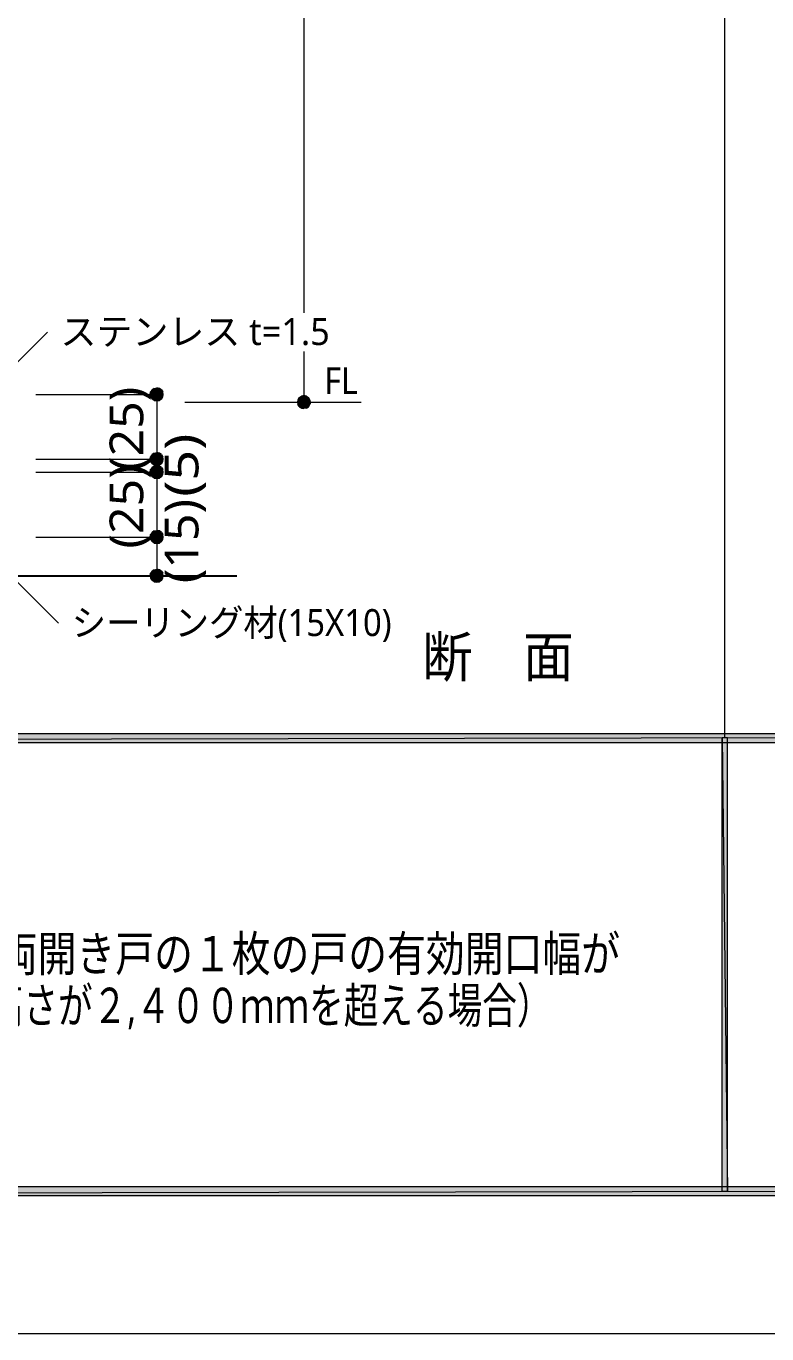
# Model space of a CAD drawing. Header units: millimetres. Extents: x 0 to 420, y 0 to 297.
# Drawn here: x 156.3 to 213.4, y 0 to 100.9 of the extents above; entities that cross this region are included whole.
import ezdxf
from ezdxf.enums import TextEntityAlignment as Align

# ---------------------------------------------------------------- set-up
doc = ezdxf.new("R2010")
doc.units = ezdxf.units.MM
doc.styles.add('kst32b', font='NotoSansJP-Variable.ttf')

msp = doc.modelspace()

# ---------------------------------------------------------------- hatches: boundary and pattern name
h = msp.add_hatch(color=7)
h.paths.add_polyline_path([(165.97, 72.86), (165.86, 72.69), (166.33, 72.5), (165.97, 72.86)])
h.paths.add_polyline_path([(165.86, 72.69), (166.33, 72.5), (165.82, 72.5), (165.86, 72.69)])
h.paths.add_polyline_path([(166.33, 72.5), (165.82, 72.5), (165.86, 72.31), (166.33, 72.5)])
h = msp.add_hatch(color=7)
h.paths.add_polyline_path([(166.54, 72.96), (166.33, 73), (166.33, 72.5), (166.54, 72.96)])
h.paths.add_polyline_path([(166.33, 73), (166.33, 72.5), (166.14, 72.96), (166.33, 73)])
h.paths.add_polyline_path([(166.33, 72.5), (166.14, 72.96), (165.97, 72.86), (166.33, 72.5)])
h = msp.add_hatch(color=7)
h.paths.add_polyline_path([(166.84, 72.5), (166.81, 72.69), (166.33, 72.5), (166.84, 72.5)])
h.paths.add_polyline_path([(166.81, 72.69), (166.33, 72.5), (166.69, 72.86), (166.81, 72.69)])
h.paths.add_polyline_path([(166.33, 72.5), (166.69, 72.86), (166.54, 72.96), (166.33, 72.5)])
h = msp.add_hatch(color=7)
h.paths.add_polyline_path([(165.86, 72.31), (165.97, 72.14), (166.33, 72.5), (165.86, 72.31)])
h.paths.add_polyline_path([(165.97, 72.14), (166.33, 72.5), (166.14, 72.03), (165.97, 72.14)])
h.paths.add_polyline_path([(166.33, 72.5), (166.14, 72.03), (166.33, 71.99), (166.33, 72.5)])
h = msp.add_hatch(color=7)
h.paths.add_polyline_path([(166.33, 71.99), (166.54, 72.03), (166.33, 72.5), (166.33, 71.99)])
h.paths.add_polyline_path([(166.54, 72.03), (166.33, 72.5), (166.69, 72.14), (166.54, 72.03)])
h.paths.add_polyline_path([(166.33, 72.5), (166.69, 72.14), (166.81, 72.31), (166.33, 72.5)])
for points in [[(166.81, 72.31), (166.84, 72.5), (166.33, 72.5), (166.81, 72.31)], [(177.23, 72.09), (177.19, 71.9), (177.69, 71.9), (177.23, 72.09)], [(166.81, 67.31), (166.84, 67.5), (166.33, 67.5), (166.81, 67.31)], [(166.81, 66.32), (166.84, 66.51), (166.33, 66.51), (166.81, 66.32)], [(166.81, 61.3), (166.84, 61.49), (166.33, 61.49), (166.81, 61.3)], [(166.81, 58.31), (166.84, 58.5), (166.33, 58.5), (166.81, 58.31)]]:
    msp.add_hatch(color=7).paths.add_polyline_path(points)
h = msp.add_hatch(color=7)
h.paths.add_polyline_path([(177.19, 71.9), (177.23, 71.71), (177.69, 71.9), (177.19, 71.9)])
h.paths.add_polyline_path([(177.23, 71.71), (177.69, 71.9), (177.33, 71.54), (177.23, 71.71)])
h.paths.add_polyline_path([(177.69, 71.9), (177.33, 71.54), (177.5, 71.44), (177.69, 71.9)])
h = msp.add_hatch(color=7)
h.paths.add_polyline_path([(177.69, 72.41), (177.5, 72.37), (177.69, 71.9), (177.69, 72.41)])
h.paths.add_polyline_path([(177.5, 72.37), (177.69, 71.9), (177.33, 72.26), (177.5, 72.37)])
h.paths.add_polyline_path([(177.69, 71.9), (177.33, 72.26), (177.23, 72.09), (177.69, 71.9)])
h = msp.add_hatch(color=7)
h.paths.add_polyline_path([(177.5, 71.44), (177.69, 71.4), (177.69, 71.9), (177.5, 71.44)])
h.paths.add_polyline_path([(177.69, 71.4), (177.69, 71.9), (177.88, 71.44), (177.69, 71.4)])
h.paths.add_polyline_path([(177.69, 71.9), (177.88, 71.44), (178.05, 71.54), (177.69, 71.9)])
h = msp.add_hatch(color=7)
h.paths.add_polyline_path([(178.16, 72.09), (178.05, 72.26), (177.69, 71.9), (178.16, 72.09)])
h.paths.add_polyline_path([(178.05, 72.26), (177.69, 71.9), (177.88, 72.37), (178.05, 72.26)])
h.paths.add_polyline_path([(177.69, 71.9), (177.88, 72.37), (177.69, 72.41), (177.69, 71.9)])
h = msp.add_hatch(color=7)
h.paths.add_polyline_path([(178.05, 71.54), (178.16, 71.71), (177.69, 71.9), (178.05, 71.54)])
h.paths.add_polyline_path([(178.16, 71.71), (177.69, 71.9), (178.2, 71.9), (178.16, 71.71)])
h.paths.add_polyline_path([(177.69, 71.9), (178.2, 71.9), (178.16, 72.09), (177.69, 71.9)])
h = msp.add_hatch(color=7)
h.paths.add_polyline_path([(165.97, 67.86), (165.86, 67.69), (166.33, 67.5), (165.97, 67.86)])
h.paths.add_polyline_path([(165.86, 67.69), (166.33, 67.5), (165.82, 67.5), (165.86, 67.69)])
h.paths.add_polyline_path([(166.33, 67.5), (165.82, 67.5), (165.86, 67.31), (166.33, 67.5)])
h = msp.add_hatch(color=7)
h.paths.add_polyline_path([(166.54, 67.97), (166.33, 68.01), (166.33, 67.5), (166.54, 67.97)])
h.paths.add_polyline_path([(166.33, 68.01), (166.33, 67.5), (166.14, 67.97), (166.33, 68.01)])
h.paths.add_polyline_path([(166.33, 67.5), (166.14, 67.97), (165.97, 67.86), (166.33, 67.5)])
h = msp.add_hatch(color=7)
h.paths.add_polyline_path([(166.84, 67.5), (166.81, 67.69), (166.33, 67.5), (166.84, 67.5)])
h.paths.add_polyline_path([(166.81, 67.69), (166.33, 67.5), (166.69, 67.86), (166.81, 67.69)])
h.paths.add_polyline_path([(166.33, 67.5), (166.69, 67.86), (166.54, 67.97), (166.33, 67.5)])
h = msp.add_hatch(color=7)
h.paths.add_polyline_path([(165.97, 66.87), (165.86, 66.7), (166.33, 66.51), (165.97, 66.87)])
h.paths.add_polyline_path([(165.86, 66.7), (166.33, 66.51), (165.82, 66.51), (165.86, 66.7)])
h.paths.add_polyline_path([(166.33, 66.51), (165.82, 66.51), (165.86, 66.32), (166.33, 66.51)])
h = msp.add_hatch(color=7)
h.paths.add_polyline_path([(165.86, 67.31), (165.97, 67.14), (166.33, 67.5), (165.86, 67.31)])
h.paths.add_polyline_path([(165.97, 67.14), (166.33, 67.5), (166.14, 67.03), (165.97, 67.14)])
h.paths.add_polyline_path([(166.33, 67.5), (166.14, 67.03), (166.33, 66.99), (166.33, 67.5)])
h = msp.add_hatch(color=7)
h.paths.add_polyline_path([(166.54, 66.97), (166.33, 67.01), (166.33, 66.51), (166.54, 66.97)])
h.paths.add_polyline_path([(166.33, 67.01), (166.33, 66.51), (166.14, 66.97), (166.33, 67.01)])
h.paths.add_polyline_path([(166.33, 66.51), (166.14, 66.97), (165.97, 66.87), (166.33, 66.51)])
h = msp.add_hatch(color=7)
h.paths.add_polyline_path([(166.33, 66.99), (166.54, 67.03), (166.33, 67.5), (166.33, 66.99)])
h.paths.add_polyline_path([(166.54, 67.03), (166.33, 67.5), (166.69, 67.14), (166.54, 67.03)])
h.paths.add_polyline_path([(166.33, 67.5), (166.69, 67.14), (166.81, 67.31), (166.33, 67.5)])
h = msp.add_hatch(color=7)
h.paths.add_polyline_path([(166.84, 66.51), (166.81, 66.7), (166.33, 66.51), (166.84, 66.51)])
h.paths.add_polyline_path([(166.81, 66.7), (166.33, 66.51), (166.69, 66.87), (166.81, 66.7)])
h.paths.add_polyline_path([(166.33, 66.51), (166.69, 66.87), (166.54, 66.97), (166.33, 66.51)])
h = msp.add_hatch(color=7)
h.paths.add_polyline_path([(165.86, 66.32), (165.97, 66.15), (166.33, 66.51), (165.86, 66.32)])
h.paths.add_polyline_path([(165.97, 66.15), (166.33, 66.51), (166.14, 66.04), (165.97, 66.15)])
h.paths.add_polyline_path([(166.33, 66.51), (166.14, 66.04), (166.33, 66), (166.33, 66.51)])
h = msp.add_hatch(color=7)
h.paths.add_polyline_path([(166.33, 66), (166.54, 66.04), (166.33, 66.51), (166.33, 66)])
h.paths.add_polyline_path([(166.54, 66.04), (166.33, 66.51), (166.69, 66.15), (166.54, 66.04)])
h.paths.add_polyline_path([(166.33, 66.51), (166.69, 66.15), (166.81, 66.32), (166.33, 66.51)])
h = msp.add_hatch(color=7)
h.paths.add_polyline_path([(165.97, 61.85), (165.86, 61.7), (166.33, 61.49), (165.97, 61.85)])
h.paths.add_polyline_path([(165.86, 61.7), (166.33, 61.49), (165.82, 61.49), (165.86, 61.7)])
h.paths.add_polyline_path([(166.33, 61.49), (165.82, 61.49), (165.86, 61.3), (166.33, 61.49)])
h = msp.add_hatch(color=7)
h.paths.add_polyline_path([(166.54, 61.98), (166.33, 62), (166.33, 61.49), (166.54, 61.98)])
h.paths.add_polyline_path([(166.33, 62), (166.33, 61.49), (166.14, 61.98), (166.33, 62)])
h.paths.add_polyline_path([(166.33, 61.49), (166.14, 61.98), (165.97, 61.85), (166.33, 61.49)])
h = msp.add_hatch(color=7)
h.paths.add_polyline_path([(166.84, 61.49), (166.81, 61.7), (166.33, 61.49), (166.84, 61.49)])
h.paths.add_polyline_path([(166.81, 61.7), (166.33, 61.49), (166.69, 61.85), (166.81, 61.7)])
h.paths.add_polyline_path([(166.33, 61.49), (166.69, 61.85), (166.54, 61.98), (166.33, 61.49)])
h = msp.add_hatch(color=7)
h.paths.add_polyline_path([(165.86, 61.3), (165.97, 61.15), (166.33, 61.49), (165.86, 61.3)])
h.paths.add_polyline_path([(165.97, 61.15), (166.33, 61.49), (166.14, 61.02), (165.97, 61.15)])
h.paths.add_polyline_path([(166.33, 61.49), (166.14, 61.02), (166.33, 61), (166.33, 61.49)])
h = msp.add_hatch(color=7)
h.paths.add_polyline_path([(166.33, 61), (166.54, 61.02), (166.33, 61.49), (166.33, 61)])
h.paths.add_polyline_path([(166.54, 61.02), (166.33, 61.49), (166.69, 61.15), (166.54, 61.02)])
h.paths.add_polyline_path([(166.33, 61.49), (166.69, 61.15), (166.81, 61.3), (166.33, 61.49)])
h = msp.add_hatch(color=7)
h.paths.add_polyline_path([(165.97, 58.86), (165.86, 58.7), (166.33, 58.5), (165.97, 58.86)])
h.paths.add_polyline_path([(165.86, 58.7), (166.33, 58.5), (165.82, 58.5), (165.86, 58.7)])
h.paths.add_polyline_path([(166.33, 58.5), (165.82, 58.5), (165.86, 58.31), (166.33, 58.5)])
h = msp.add_hatch(color=7)
h.paths.add_polyline_path([(166.54, 58.97), (166.33, 59.01), (166.33, 58.5), (166.54, 58.97)])
h.paths.add_polyline_path([(166.33, 59.01), (166.33, 58.5), (166.14, 58.97), (166.33, 59.01)])
h.paths.add_polyline_path([(166.33, 58.5), (166.14, 58.97), (165.97, 58.86), (166.33, 58.5)])
h = msp.add_hatch(color=7)
h.paths.add_polyline_path([(166.84, 58.5), (166.81, 58.7), (166.33, 58.5), (166.84, 58.5)])
h.paths.add_polyline_path([(166.81, 58.7), (166.33, 58.5), (166.69, 58.86), (166.81, 58.7)])
h.paths.add_polyline_path([(166.33, 58.5), (166.69, 58.86), (166.54, 58.97), (166.33, 58.5)])
h = msp.add_hatch(color=7)
h.paths.add_polyline_path([(165.86, 58.31), (165.97, 58.14), (166.33, 58.5), (165.86, 58.31)])
h.paths.add_polyline_path([(165.97, 58.14), (166.33, 58.5), (166.14, 58.04), (165.97, 58.14)])
h.paths.add_polyline_path([(166.33, 58.5), (166.14, 58.04), (166.33, 58), (166.33, 58.5)])
h = msp.add_hatch(color=7)
h.paths.add_polyline_path([(166.33, 58), (166.54, 58.04), (166.33, 58.5), (166.33, 58)])
h.paths.add_polyline_path([(166.54, 58.04), (166.33, 58.5), (166.69, 58.14), (166.54, 58.04)])
h.paths.add_polyline_path([(166.33, 58.5), (166.69, 58.14), (166.81, 58.31), (166.33, 58.5)])
h = msp.add_hatch(color=7)
h.paths.add_polyline_path([(393.83, 11.35), (394.53, 10.65), (393.83, 45.64), (393.83, 11.35)])
h.paths.add_polyline_path([(394.53, 10.65), (393.83, 45.64), (394.53, 46.33), (394.53, 10.65)])
h.paths.add_polyline_path([(393.83, 45.64), (394.53, 46.33), (26.52, 45.64), (393.83, 45.64)])
h.paths.add_polyline_path([(394.53, 46.33), (26.52, 45.64), (25.82, 46.33), (394.53, 46.33)])
h.paths.add_polyline_path([(26.52, 45.64), (25.82, 46.33), (26.52, 11.35), (26.52, 45.64)])
h.paths.add_polyline_path([(25.82, 46.33), (26.52, 11.35), (25.82, 10.65), (25.82, 46.33)])
h.paths.add_polyline_path([(26.52, 11.35), (25.82, 10.65), (393.83, 11.35), (26.52, 11.35)])
h.paths.add_polyline_path([(25.82, 10.65), (393.83, 11.35), (394.53, 10.65), (25.82, 10.65)])
h = msp.add_hatch(color=7)
h.paths.add_polyline_path([(210.38, 46), (209.97, 46), (210.38, 10.99), (210.38, 46)])
h.paths.add_polyline_path([(209.97, 46), (210.38, 10.99), (209.97, 10.99), (209.97, 46)])

# ---------------------------------------------------------------- linework, layer by layer
at = {"lineweight": 13}
msp.add_lwpolyline([(0.19, 0), (0.19, 296.97), (420.16, 296.97), (420.16, 0)], close=True, dxfattribs=at)
for points in [[(210.16, 285.98), (210.16, 46)], [(177.69, 123.53), (177.69, 78.8)], [(147.7, 67.1), (157.9, 77.3)], [(177.69, 75.8), (177.69, 71.9)], [(157.01, 72.5), (166.33, 72.5)], [(166.33, 72.5), (166.33, 67.5), (166.33, 66.51), (166.33, 61.49), (166.33, 58.5)], [(168.51, 71.9), (182.12, 71.9)], [(157.01, 67.5), (166.33, 67.5)], [(157.01, 66.51), (166.33, 66.51)], [(157.01, 61.49), (166.33, 61.49)], [(153.1, 60.49), (158.75, 54.84)]]:
    msp.add_lwpolyline(points, dxfattribs=at)
at = {"lineweight": 0}
for points in [[(165.86, 72.69), (166.33, 72.5), (165.82, 72.5)], [(165.97, 72.86), (165.86, 72.69), (166.33, 72.5)], [(166.33, 72.5), (166.14, 72.96), (165.97, 72.86)], [(166.33, 73), (166.33, 72.5), (166.14, 72.96)], [(166.54, 72.96), (166.33, 73), (166.33, 72.5)], [(166.33, 72.5), (166.69, 72.86), (166.54, 72.96)], [(166.81, 72.69), (166.33, 72.5), (166.69, 72.86)], [(166.84, 72.5), (166.81, 72.69), (166.33, 72.5)], [(166.33, 72.5), (165.82, 72.5), (165.86, 72.31)], [(165.86, 72.31), (165.97, 72.14), (166.33, 72.5)], [(165.97, 72.14), (166.33, 72.5), (166.14, 72.03)], [(166.33, 72.5), (166.14, 72.03), (166.33, 71.99)], [(166.33, 71.99), (166.54, 72.03), (166.33, 72.5)], [(166.54, 72.03), (166.33, 72.5), (166.69, 72.14)], [(166.33, 72.5), (166.69, 72.14), (166.81, 72.31)], [(166.81, 72.31), (166.84, 72.5), (166.33, 72.5)], [(177.23, 72.09), (177.19, 71.9), (177.69, 71.9)], [(177.19, 71.9), (177.23, 71.71), (177.69, 71.9)], [(177.69, 71.9), (177.33, 72.26), (177.23, 72.09)], [(177.23, 71.71), (177.69, 71.9), (177.33, 71.54)], [(177.5, 72.37), (177.69, 71.9), (177.33, 72.26)], [(177.69, 71.9), (177.33, 71.54), (177.5, 71.44)], [(177.69, 72.41), (177.5, 72.37), (177.69, 71.9)], [(177.5, 71.44), (177.69, 71.4), (177.69, 71.9)], [(177.69, 71.9), (177.88, 72.37), (177.69, 72.41)], [(178.05, 72.26), (177.69, 71.9), (177.88, 72.37)], [(178.16, 72.09), (178.05, 72.26), (177.69, 71.9)], [(177.69, 71.9), (178.2, 71.9), (178.16, 72.09)], [(177.69, 71.4), (177.69, 71.9), (177.88, 71.44)], [(177.69, 71.9), (177.88, 71.44), (178.05, 71.54)], [(178.05, 71.54), (178.16, 71.71), (177.69, 71.9)], [(178.16, 71.71), (177.69, 71.9), (178.2, 71.9)], [(165.86, 67.69), (166.33, 67.5), (165.82, 67.5)], [(165.97, 67.86), (165.86, 67.69), (166.33, 67.5)], [(166.33, 67.5), (166.14, 67.97), (165.97, 67.86)], [(166.33, 68.01), (166.33, 67.5), (166.14, 67.97)], [(166.54, 67.97), (166.33, 68.01), (166.33, 67.5)], [(166.33, 67.5), (166.69, 67.86), (166.54, 67.97)], [(166.81, 67.69), (166.33, 67.5), (166.69, 67.86)], [(166.84, 67.5), (166.81, 67.69), (166.33, 67.5)], [(166.33, 67.5), (165.82, 67.5), (165.86, 67.31)], [(165.86, 66.7), (166.33, 66.51), (165.82, 66.51)], [(165.86, 67.31), (165.97, 67.14), (166.33, 67.5)], [(165.97, 66.87), (165.86, 66.7), (166.33, 66.51)], [(165.97, 67.14), (166.33, 67.5), (166.14, 67.03)], [(166.33, 66.51), (166.14, 66.97), (165.97, 66.87)], [(166.33, 67.5), (166.14, 67.03), (166.33, 66.99)], [(166.33, 67.01), (166.33, 66.51), (166.14, 66.97)], [(166.33, 66.99), (166.54, 67.03), (166.33, 67.5)], [(166.54, 67.03), (166.33, 67.5), (166.69, 67.14)], [(166.33, 67.5), (166.69, 67.14), (166.81, 67.31)], [(166.81, 67.31), (166.84, 67.5), (166.33, 67.5)], [(166.54, 66.97), (166.33, 67.01), (166.33, 66.51)], [(166.33, 66.51), (166.69, 66.87), (166.54, 66.97)], [(166.81, 66.7), (166.33, 66.51), (166.69, 66.87)], [(166.84, 66.51), (166.81, 66.7), (166.33, 66.51)], [(166.33, 66.51), (165.82, 66.51), (165.86, 66.32)], [(165.86, 66.32), (165.97, 66.15), (166.33, 66.51)], [(165.97, 66.15), (166.33, 66.51), (166.14, 66.04)], [(166.33, 66.51), (166.14, 66.04), (166.33, 66)], [(166.33, 66), (166.54, 66.04), (166.33, 66.51)], [(166.54, 66.04), (166.33, 66.51), (166.69, 66.15)], [(166.33, 66.51), (166.69, 66.15), (166.81, 66.32)], [(166.81, 66.32), (166.84, 66.51), (166.33, 66.51)], [(165.86, 61.7), (166.33, 61.49), (165.82, 61.49)], [(165.97, 61.85), (165.86, 61.7), (166.33, 61.49)], [(166.33, 61.49), (166.14, 61.98), (165.97, 61.85)], [(166.33, 62), (166.33, 61.49), (166.14, 61.98)], [(166.54, 61.98), (166.33, 62), (166.33, 61.49)], [(166.33, 61.49), (166.69, 61.85), (166.54, 61.98)], [(166.81, 61.7), (166.33, 61.49), (166.69, 61.85)], [(166.84, 61.49), (166.81, 61.7), (166.33, 61.49)], [(166.33, 61.49), (165.82, 61.49), (165.86, 61.3)], [(165.86, 61.3), (165.97, 61.15), (166.33, 61.49)], [(165.97, 61.15), (166.33, 61.49), (166.14, 61.02)], [(166.33, 61.49), (166.14, 61.02), (166.33, 61)], [(166.33, 61), (166.54, 61.02), (166.33, 61.49)], [(166.54, 61.02), (166.33, 61.49), (166.69, 61.15)], [(166.33, 61.49), (166.69, 61.15), (166.81, 61.3)], [(166.81, 61.3), (166.84, 61.49), (166.33, 61.49)], [(165.86, 58.7), (166.33, 58.5), (165.82, 58.5)], [(165.97, 58.86), (165.86, 58.7), (166.33, 58.5)], [(166.33, 58.5), (166.14, 58.97), (165.97, 58.86)], [(166.33, 59.01), (166.33, 58.5), (166.14, 58.97)], [(166.54, 58.97), (166.33, 59.01), (166.33, 58.5)], [(166.33, 58.5), (166.69, 58.86), (166.54, 58.97)], [(166.81, 58.7), (166.33, 58.5), (166.69, 58.86)], [(166.84, 58.5), (166.81, 58.7), (166.33, 58.5)], [(166.33, 58.5), (165.82, 58.5), (165.86, 58.31)], [(165.86, 58.31), (165.97, 58.14), (166.33, 58.5)], [(165.97, 58.14), (166.33, 58.5), (166.14, 58.04)], [(166.33, 58.5), (166.14, 58.04), (166.33, 58)], [(166.33, 58), (166.54, 58.04), (166.33, 58.5)], [(166.54, 58.04), (166.33, 58.5), (166.69, 58.14)], [(166.33, 58.5), (166.69, 58.14), (166.81, 58.31)], [(166.81, 58.31), (166.84, 58.5), (166.33, 58.5)], [(394.53, 46.33), (26.52, 45.64), (25.82, 46.33)], [(393.83, 45.64), (394.53, 46.33), (26.52, 45.64)], [(210.38, 46), (209.97, 46), (210.38, 10.99)], [(209.97, 46), (210.38, 10.99), (209.97, 10.99)], [(26.52, 11.35), (25.82, 10.65), (393.83, 11.35)], [(25.82, 10.65), (393.83, 11.35), (394.53, 10.65)]]:
    msp.add_lwpolyline(points, close=True, dxfattribs=at)
at = {"lineweight": 25}
msp.add_lwpolyline([(151.11, 58.5), (172.51, 58.5)], dxfattribs=at)

# ---------------------------------------------------------------- texts
at = {"style": 'kst32b'}
for s, height, p, p2 in [('ステンレス t=1.5', 2.0791, (158.9, 76.31), (179.69, 76.31)), ('FL', 2.079, (179.26, 72.52), (181.86, 72.52)), ('(25)', 2.599, (165.29, 66.59), (165.29, 73.09)), ('(5)', 2.599, (169.55, 64.6), (169.55, 69.47)), ('(25)', 2.599, (165.29, 60.6), (165.29, 67.1)), ('(15)', 2.599, (169.55, 57.93), (169.55, 64.43)), ('シーリング材(15X10)', 2.0791, (159.77, 53.85), (184.46, 53.85)), ('断\u3000面', 3.119, (186.82, 50.69), (198.51, 50.69)), ('（片開き，親子及び両開き戸の１枚の戸の有効開口幅が', 2.7278, (127.17, 27.98), (202.09, 27.98)), ('９５０ｍｍ又は有効高さが２,４００ｍｍを超える場合）', 2.7278, (129.32, 23.98), (196.8, 23.98))]:
    msp.add_text(s, height=height, dxfattribs=at).set_placement(p, p2, align=Align.FIT)

doc.saveas('drawing.dxf')
